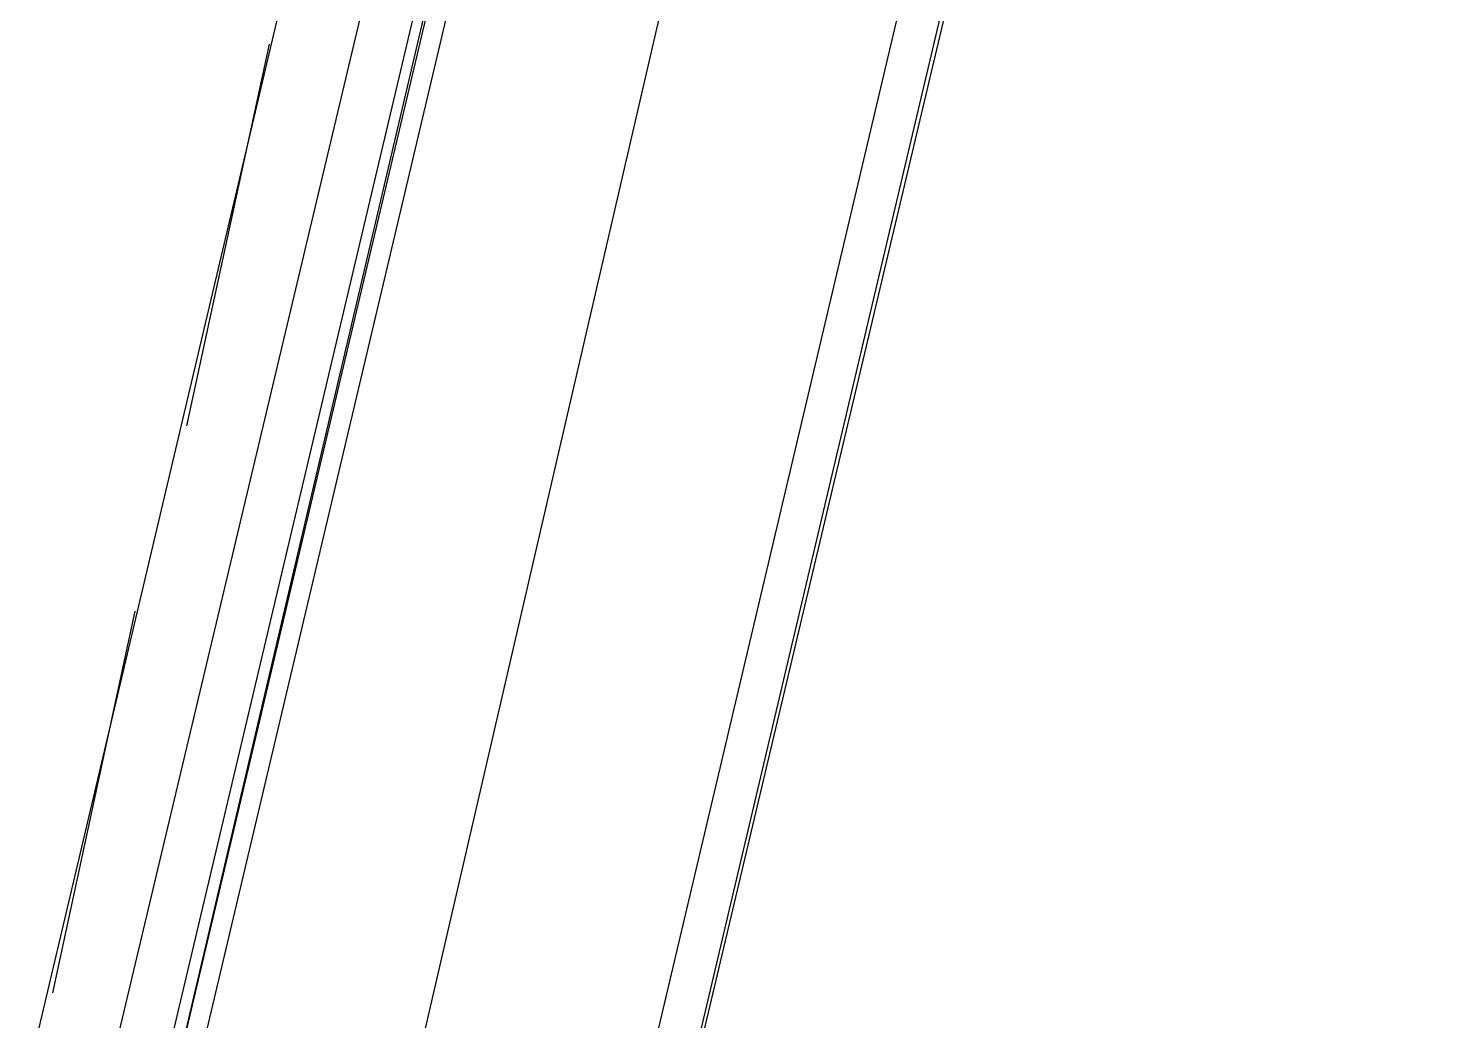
# Model space of a CAD drawing. Header units: feet. Extents: x -84 to 198, y -22 to 181.
# Drawn here: x 107.555 to 109.389, y 155.929 to 157.212 of the extents above; entities that cross this region are included whole.
import ezdxf

# ---------------------------------------------------------------- set-up
doc = ezdxf.new("R2010")
doc.units = ezdxf.units.FT
doc.layers.add('A-LINEA', color=7, linetype='CONTINUOUS')

msp = doc.modelspace()

# ---------------------------------------------------------------- linework, layer by layer
at = {"layer": 'A-LINEA'}
for p, q in [((107, 149.8844), (108.88, 157.8178)), ((107.9733, 157.6311), (106.2667, 150.4044)), ((108.7333, 157.4578), (107.0267, 150.2311)), ((107.6533, 155.8311), (108.04, 157.4578)), ((107.8667, 157.1911), (107.76, 156.6978)), ((107.6933, 156.4578), (107.5867, 155.9644))]:
    msp.add_line(p, q, dxfattribs=at)
for points in [[(109.6, 158.8044), (109.1067, 158.8044), (108.6533, 156.8844), (107, 149.8844)], [(108.44, 157.5244), (108.0267, 155.7378), (107.6133, 154.0178)], [(107.76, 155.8044), (108.16, 157.4978), (108.1467, 157.5111), (108.1333, 157.4978), (107.7333, 155.8044), (108.1333, 157.5111), (108.12, 157.5111), (107.72, 155.8178)]]:
    msp.add_lwpolyline(points, dxfattribs=at)

doc.saveas('drawing.dxf')
